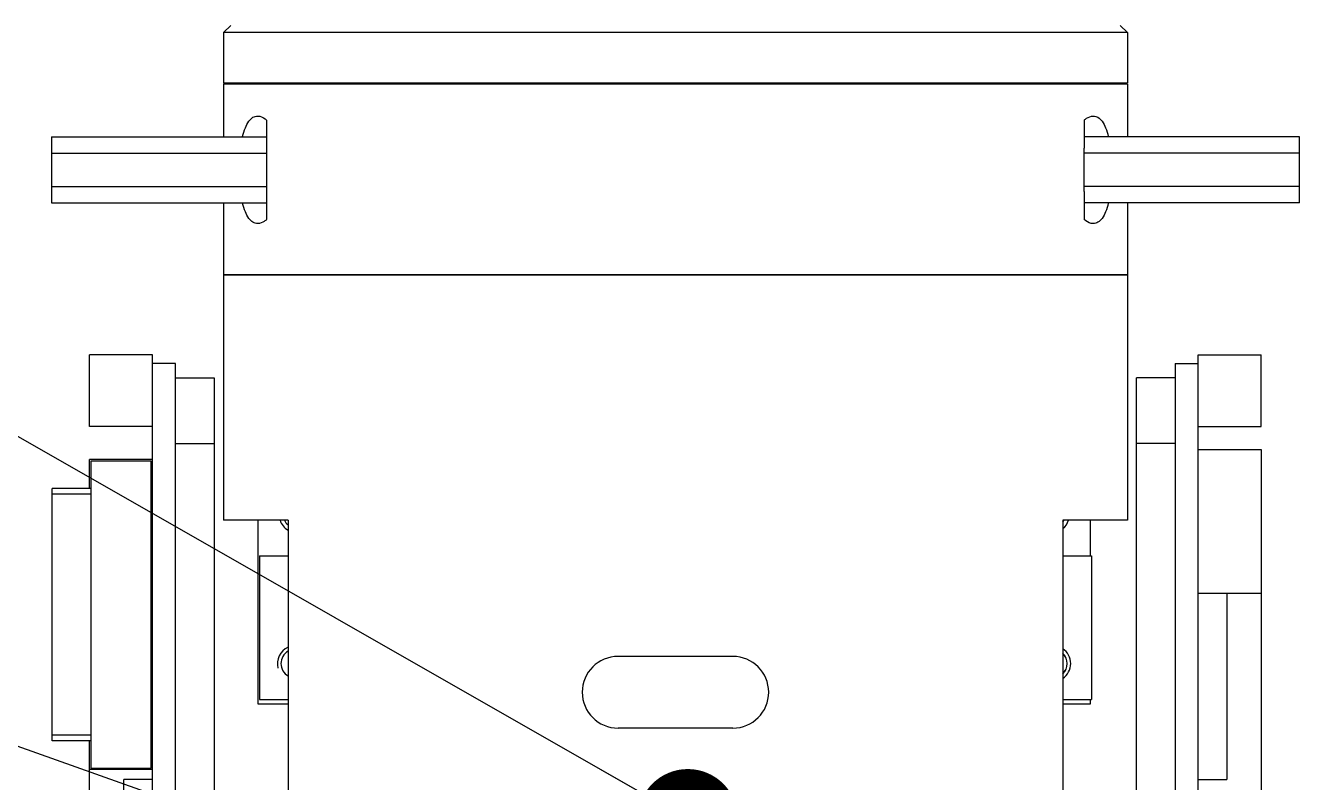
# Model space of a CAD drawing. Header units: millimetres. Extents: x 0 to 594, y 0 to 420.
# Drawn here: x 458.12 to 502.52, y 276.95 to 303.34 of the extents above; entities that cross this region are included whole.
import ezdxf

# ---------------------------------------------------------------- set-up
doc = ezdxf.new("R2010")
doc.units = ezdxf.units.MM
doc.header["$LTSCALE"] = 32.67
doc.layers.get('0').update_dxf_attribs({"linetype": 'CONTINUOUS'})
doc.layers.add('AXIS', color=7, linetype='CONTINUOUS')
doc.layers.add('NOTE', color=7, linetype='CONTINUOUS')
doc.styles.get("Standard").update_dxf_attribs({"font": 'txt', "width": 0.85})
doc.dimstyles.get("Standard").update_dxf_attribs({"dimtxt": 3.5, "dimasz": 3.5, "dimexe": 1.5, "dimexo": 1, "dimtad": 1, "dimtxsty": 'STANDARD', "dimcen": 0.09, "dimadec": 0, "dimazin": 0, "dimtol": 1, "dimtp": 0.01, "dimtm": 0.01, "dimtfac": 1, "dimtofl": 0, "dimtmove": 0, "dimatfit": 3, "dimfxl": 1, "dimtolj": 1, "dimarcsym": 0})

msp = doc.modelspace()

# ---------------------------------------------------------------- linework, layer by layer
at = {"color": 7, "linetype": 'CONTINUOUS'}
for p, q in [((465.27, 303.338), (465.02, 303.088)), ((496.27, 303.338), (496.52, 303.088)), ((496.52, 303.088), (465.02, 303.088)), ((466.645, 301.338), (466.645, 301.307)), ((467.895, 301.338), (467.895, 301.307)), ((470.599, 301.338), (470.599, 301.307)), ((471.849, 301.338), (471.849, 301.307)), ((480.145, 301.338), (480.145, 301.307)), ((481.395, 301.338), (481.395, 301.307)), ((489.691, 301.338), (489.691, 301.307)), ((490.941, 301.338), (490.941, 301.307)), ((492.242, 301.338), (492.242, 301.307)), ((494.242, 301.338), (494.242, 301.307)), ((494.895, 301.338), (494.895, 301.307)), ((459.02, 299.462), (459.02, 297.152)), ((459.02, 299.462), (466.52, 299.462)), ((502.52, 299.462), (495.02, 299.462)), ((502.52, 297.152), (502.52, 299.462)), ((459.02, 298.884), (466.52, 298.884)), ((466.52, 299.057), (466.52, 297.557)), ((495.02, 297.557), (495.02, 299.057)), ((502.52, 298.884), (495.02, 298.884)), ((459.02, 297.73), (466.52, 297.73)), ((502.52, 297.73), (495.02, 297.73)), ((459.02, 297.152), (466.52, 297.152)), ((502.52, 297.152), (495.02, 297.152)), ((460.345, 289.355), (460.345, 291.855)), ((462.545, 291.855), (460.345, 291.855)), ((462.545, 262.255), (462.545, 291.855)), ((498.986, 262.255), (498.986, 291.855)), ((498.986, 291.855), (501.186, 291.855)), ((501.186, 289.355), (501.186, 291.855)), ((463.345, 291.555), (462.545, 291.555)), ((463.345, 262.555), (463.345, 291.555)), ((498.186, 291.555), (498.186, 262.555)), ((498.186, 291.555), (498.986, 291.555)), ((463.345, 291.055), (464.695, 291.055)), ((464.695, 291.055), (464.695, 265.002)), ((496.836, 265.002), (496.836, 291.055)), ((498.186, 291.055), (496.836, 291.055)), ((462.545, 289.355), (460.345, 289.355)), ((498.986, 289.355), (501.186, 289.355)), ((463.345, 288.763), (464.695, 288.763)), ((498.186, 288.763), (496.836, 288.763)), ((460.345, 287.205), (460.345, 288.205)), ((462.545, 288.205), (460.345, 288.205)), ((498.986, 288.555), (501.186, 288.555)), ((501.186, 288.555), (501.186, 275.705)), ((460.395, 288.155), (460.395, 277.455)), ((462.495, 288.155), (460.395, 288.155)), ((462.495, 277.455), (462.495, 288.155)), ((459.045, 278.405), (459.045, 287.205)), ((460.395, 287.205), (459.045, 287.205)), ((460.395, 287.005), (459.045, 287.005)), ((467.27, 286.097), (465.02, 286.097)), ((466.228, 279.677), (466.228, 286.097)), ((467.27, 286.097), (467.27, 272.097)), ((494.27, 286.097), (494.27, 272.097)), ((496.52, 286.097), (494.27, 286.097)), ((495.228, 286.097), (495.228, 284.847)), ((466.27, 284.847), (466.27, 279.847)), ((466.27, 284.847), (467.27, 284.847)), ((494.27, 284.847), (495.27, 284.847)), ((495.27, 284.847), (495.27, 279.847)), ((498.986, 283.555), (501.186, 283.555)), ((499.986, 283.555), (499.986, 277.055)), ((466.27, 279.847), (467.27, 279.847)), ((494.27, 279.847), (495.27, 279.847)), ((495.228, 279.847), (495.228, 279.677)), ((467.27, 279.677), (466.228, 279.677)), ((495.228, 279.677), (494.27, 279.677)), ((460.395, 278.605), (459.045, 278.605)), ((460.395, 278.405), (459.045, 278.405)), ((460.345, 265.555), (460.345, 278.405)), ((462.545, 277.405), (460.345, 277.405)), ((460.395, 277.455), (462.495, 277.455)), ((461.545, 270.555), (461.545, 277.055)), ((462.545, 277.055), (461.545, 277.055)), ((498.986, 277.055), (499.986, 277.055))]:
    msp.add_line(p, q, dxfattribs=at)
for centre, radius, start, end in [((467.52, 286.24), 0.55, 195.2805, 242.6975), ((493.936, 286.24), 0.55, 307.7778, 344.7195), ((467.52, 281.097), 0.5, 120.1789, 239.8211), ((493.92, 281.097), 0.5, 314.8706, 45.1294)]:
    msp.add_arc(centre, radius, start, end, dxfattribs=at)
at = {"color": 2, "linetype": 'CONTINUOUS'}
for centre, start, end in [((467.52, 281.097), 113.5815, 195), ((493.92, 281.097), 304.0611, 55.9389)]:
    msp.add_arc(centre, 0.625, start, end, dxfattribs=at)
at = {"layer": 'AXIS', "color": 7, "linetype": 'CONTINUOUS'}
for p, q in [((465.02, 303.088), (465.02, 301.338)), ((496.52, 303.088), (496.52, 301.338)), ((465.02, 301.338), (496.52, 301.338)), ((465.02, 301.307), (465.02, 299.462)), ((465.02, 301.307), (496.52, 301.307)), ((468.864, 301.307), (468.864, 301.338)), ((496.52, 301.307), (496.52, 299.462)), ((466.52, 300.043), (466.52, 299.057)), ((495.02, 300.043), (495.02, 299.057)), ((466.52, 297.557), (466.52, 296.571)), ((495.02, 297.557), (495.02, 296.571)), ((465.02, 297.152), (465.02, 294.657)), ((496.52, 297.152), (496.52, 294.657)), ((465.02, 294.657), (496.52, 294.657)), ((465.02, 294.647), (465.02, 286.097)), ((465.02, 294.647), (496.52, 294.647)), ((465.77, 294.657), (465.77, 294.647)), ((495.77, 294.657), (495.77, 294.647)), ((496.52, 294.647), (496.52, 286.097)), ((482.77, 281.347), (478.77, 281.347)), ((482.77, 278.847), (478.77, 278.847))]:
    msp.add_line(p, q, dxfattribs=at)
for centre, radius, start, end in [((467.52, 286.24), 0.4, 201.1832, 230.9997), ((493.936, 286.24), 0.4, 327.2645, 338.8168), ((467.52, 281.097), 0.5, 120.1283, 239.8717), ((478.77, 280.097), 1.25, 90, 270), ((482.77, 280.097), 1.25, 270, 90), ((493.92, 281.097), 0.5, 314.6236, 45.3764)]:
    msp.add_arc(centre, radius, start, end, dxfattribs=at)
for points, knots in [([(465.685, 299.47), (465.71, 299.573), (465.764, 299.758), (465.88, 299.991), (466.027, 300.145), (466.151, 300.182), (466.207, 300.182)], [0, 0, 0, 0, 0.339781, 0.611044, 0.821566, 1, 1, 1, 1]), ([(466.207, 300.182), (466.233, 300.182), (466.349, 300.168), (466.452, 300.102), (466.52, 300.043)], [0, 0, 0, 0, 0.221866, 1, 1, 1, 1]), ([(495.02, 300.043), (495.045, 300.065), (495.135, 300.135), (495.25, 300.182), (495.333, 300.182)], [0, 0, 0, 0, 0.287476, 1, 1, 1, 1]), ([(495.333, 300.182), (495.389, 300.182), (495.512, 300.145), (495.659, 299.991), (495.776, 299.758), (495.83, 299.573), (495.855, 299.47)], [0, 0, 0, 0, 0.178434, 0.388956, 0.660219, 1, 1, 1, 1]), ([(466.207, 296.432), (466.151, 296.432), (466.027, 296.469), (465.88, 296.623), (465.764, 296.856), (465.71, 297.041), (465.685, 297.144)], [0, 0, 0, 0, 0.178434, 0.388956, 0.660219, 1, 1, 1, 1]), ([(495.855, 297.144), (495.83, 297.041), (495.776, 296.856), (495.659, 296.623), (495.512, 296.469), (495.389, 296.432), (495.333, 296.432)], [0, 0, 0, 0, 0.339781, 0.611044, 0.821566, 1, 1, 1, 1]), ([(466.52, 296.571), (466.495, 296.549), (466.404, 296.479), (466.289, 296.432), (466.207, 296.432)], [0, 0, 0, 0, 0.287476, 1, 1, 1, 1]), ([(495.333, 296.432), (495.307, 296.432), (495.191, 296.446), (495.088, 296.512), (495.02, 296.571)], [0, 0, 0, 0, 0.221866, 1, 1, 1, 1])]:
    msp.add_open_spline(points, degree=3, knots=knots, dxfattribs=at)

# ---------------------------------------------------------------- leaders
at = {"layer": 'NOTE', "color": 2, "linetype": 'CONTINUOUS'}
for points in [[(481.201, 275.671), (443.148, 297.41), (437.148, 297.41)], [(480.381, 270.212), (446.284, 282.316), (440.284, 282.316)]]:
    msp.add_leader(points, dimstyle='STANDARD', override={"dimtad": 0, "dimldrblk": 'DOT'}, dxfattribs=at)

doc.saveas('drawing.dxf')
